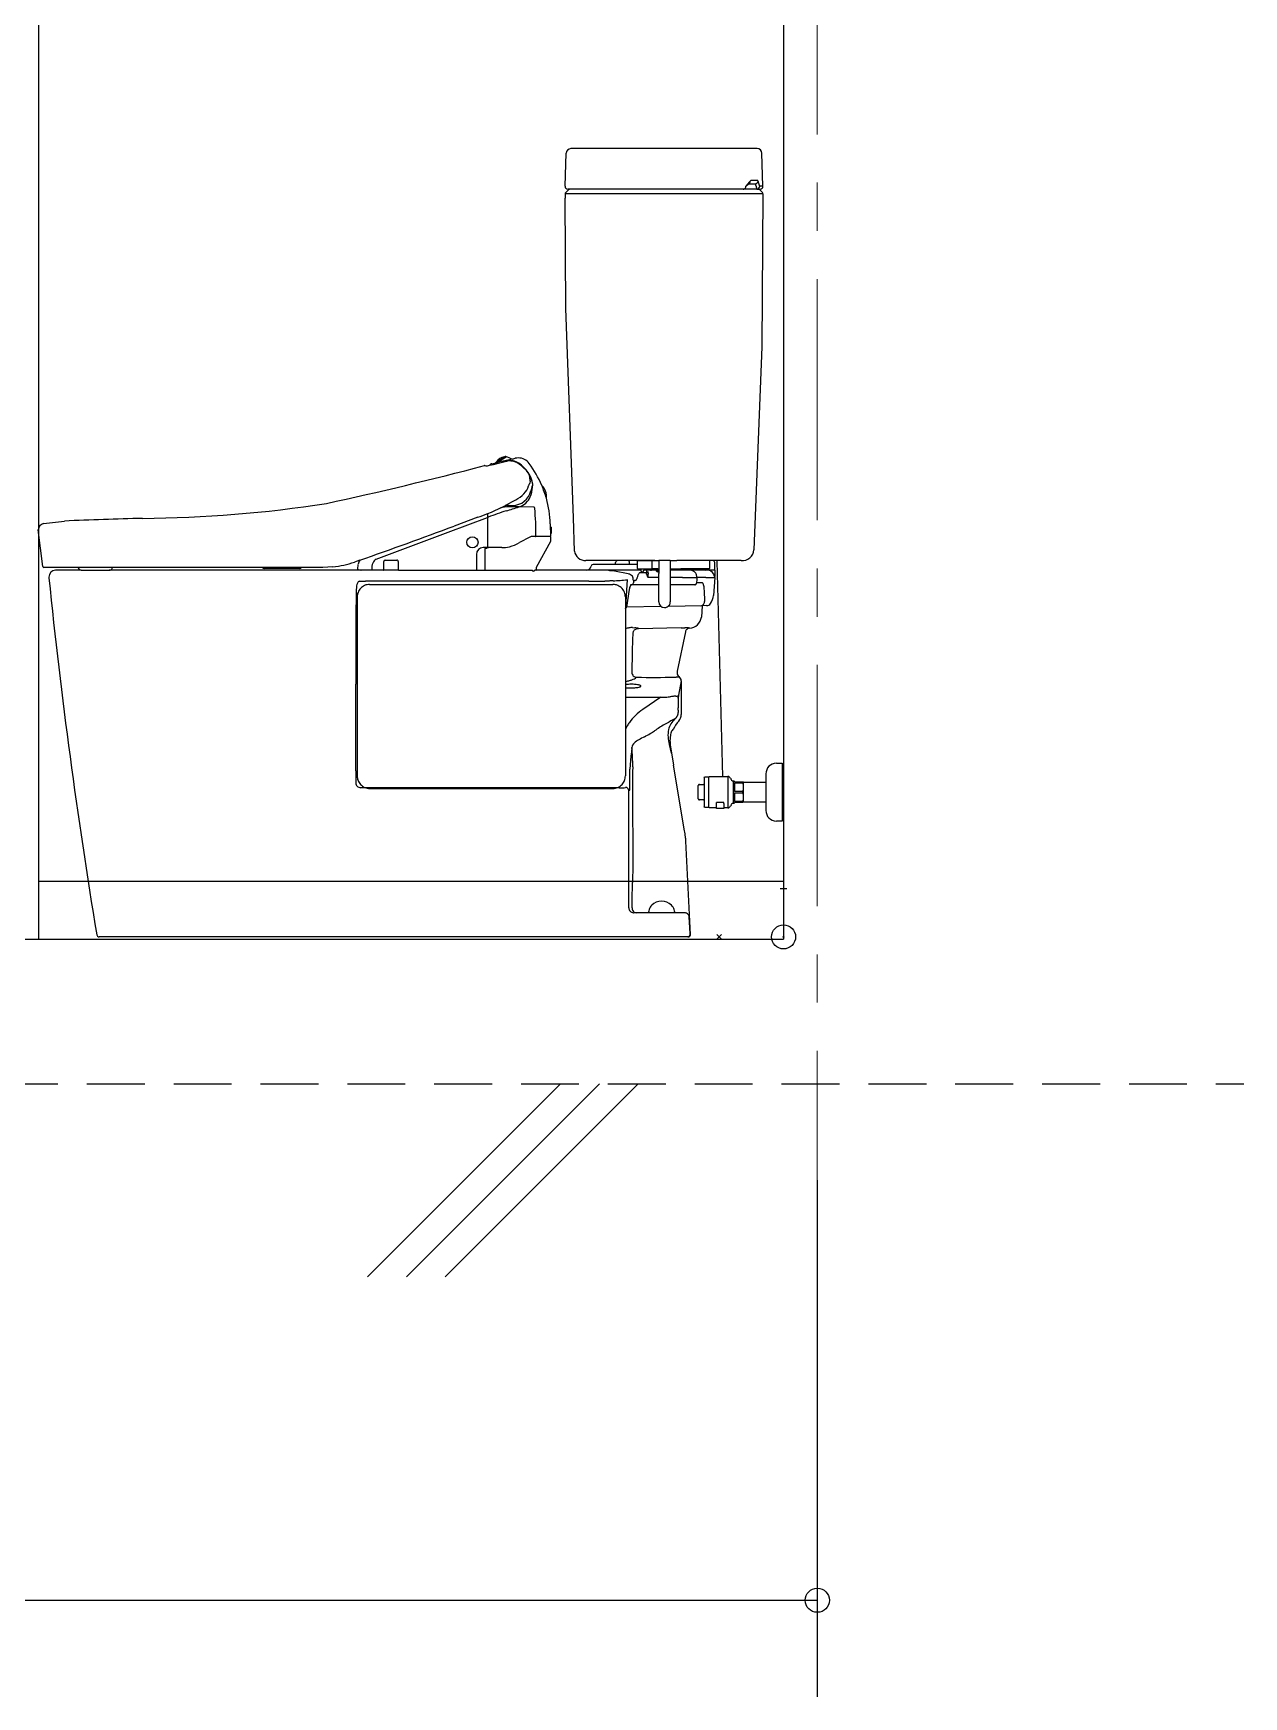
# Model space of a CAD drawing. Units: millimetres at full size, sheet at 1:50. Extents: x -10512 to 18330, y -7438 to 24497.
# Drawn here: x 3370 to 4624, y 3019 to 4743 of the extents above; entities that cross this region are included whole.
import ezdxf

# ---------------------------------------------------------------- set-up
doc = ezdxf.new("R2010")
doc.units = ezdxf.units.MM
doc.header["$LTSCALE"] = 50
doc.header["$PDMODE"] = 32
doc.header["$PDSIZE"] = 25
doc.linetypes.add('CHAIN1', pattern=[8, 5, -1, 1, -1])
doc.linetypes.add('DASHED1', pattern=[1.8, 1.2, -0.6])
for name, color, linetype in [('0-0_0', 7, 'Continuous'), ('0-1_1', 7, 'Continuous'), ('0-2_2', 134, 'Continuous')]:
    doc.layers.add(name, color=color, linetype=linetype)
doc.layers.add('0-8_8', color=6, linetype='CHAIN1', lineweight=9)

msp = doc.modelspace()

# ---------------------------------------------------------------- linework, layer by layer
at = {"layer": '0-0_0'}
for p, q in [((4147.55, 6254), (4147.55, 3804)), ((3375.55, 5829), (3375.55, 3804)), ((3375.55, 3864), (4147.55, 3864)), ((2345.55, 3804), (4147.55, 3804)), ((3916.56, 3654), (3716.56, 3454)), ((3956.79, 3654), (3756.79, 3454)), ((3997.02, 3654), (3797.02, 3454)), ((4182.55, 3554), (4182.55, 3018.72)), ((2310.55, 3118.72), (4182.55, 3118.72))]:
    msp.add_line(p, q, dxfattribs=at)
at = {"layer": '0-0_0', "linetype": 'DASHED1'}
msp.add_line((2345.55, 3654), (4624.42, 3654), dxfattribs=at)
at = {"layer": '0-0_0'}
msp.add_point((4182.55, 3118.72), dxfattribs=at)
at = {"layer": '0-1_1'}
for p, q in [((4120.23, 4623.43), (3927.14, 4623.43)), ((3921.19, 4584.47), (3922.24, 4618.6)), ((4126.17, 4584.46), (4125.12, 4618.74)), ((4111.94, 4588.52), (4108.46, 4584.42)), ((4108.46, 4584.42), (4111.26, 4586.98)), ((4111.26, 4586.98), (4112.49, 4588.11)), ((4111.26, 4586.98), (4118.19, 4587.01)), ((4112.27, 4588.97), (4111.94, 4588.52)), ((4112.58, 4589.41), (4112.27, 4588.97)), ((4112.89, 4589.86), (4112.58, 4589.41)), ((4120.87, 4590.37), (4113.65, 4590.43)), ((4118.19, 4587.01), (4118.34, 4586.57)), ((4121.32, 4589.4), (4121.16, 4589.85)), ((4121.47, 4588.96), (4121.32, 4589.4)), ((4121.61, 4588.52), (4121.47, 4588.96)), ((4121.76, 4588.08), (4121.61, 4588.52)), ((4121.9, 4587.63), (4121.76, 4588.08)), ((4122.04, 4587.19), (4121.9, 4587.63)), ((4122.18, 4586.75), (4122.04, 4587.19)), ((4122.31, 4586.31), (4122.18, 4586.75)), ((4126.12, 4576.55), (3921.22, 4576.55)), ((3921.22, 4576.55), (3921.22, 4572.05)), ((3921.82, 4457.8), (3921.22, 4572.05)), ((3921.81, 4577.96), (3924.63, 4580.78)), ((3925.9, 4581.36), (3924.2, 4581.37)), ((4104.29, 4581.37), (3925.95, 4581.36)), ((4105.68, 4581.36), (3925.95, 4581.36)), ((4119.94, 4581.37), (4105.68, 4581.36)), ((4119.89, 4581.37), (4106.94, 4581.72)), ((4118.34, 4586.57), (4118.49, 4586.13)), ((4118.49, 4586.13), (4118.64, 4585.69)), ((4118.64, 4585.69), (4118.78, 4585.25)), ((4118.78, 4585.25), (4118.92, 4584.81)), ((4118.92, 4584.81), (4119.06, 4584.37)), ((4119.06, 4584.37), (4119.2, 4583.93)), ((4119.2, 4583.93), (4119.33, 4583.49)), ((4119.33, 4583.49), (4119.46, 4583.05)), ((4119.46, 4583.05), (4119.59, 4582.6)), ((4119.59, 4582.6), (4119.72, 4582.16)), ((4119.72, 4582.16), (4119.89, 4581.37)), ((4119.89, 4581.37), (4121.38, 4581.37)), ((4119.94, 4581.37), (4121.43, 4581.37)), ((4121.38, 4581.37), (4123.17, 4581.36)), ((4122.44, 4585.86), (4122.31, 4586.31)), ((4122.57, 4585.42), (4122.44, 4585.86)), ((4122.7, 4584.98), (4122.57, 4585.42)), ((4122.83, 4584.53), (4122.7, 4584.98)), ((4122.82, 4580.78), (4125.64, 4577.96)), ((4126.17, 4584.46), (4122.83, 4584.53)), ((3929.8, 4240.89), (3921.82, 4457.8)), ((3837.93, 4294.83), (3837.61, 4294.85)), ((3840.78, 4294.66), (3842.99, 4295.19)), ((3845.32, 4296.75), (3849.37, 4297.72)), ((3848.35, 4296.55), (3860.96, 4299.6)), ((3859.34, 4304.17), (3848.99, 4297.39)), ((3850.6, 4297.99), (3860, 4304.1)), ((3866.76, 4301.62), (3850.6, 4297.99)), ((3860, 4304.1), (3860.56, 4304.46)), ((3860.56, 4304.46), (3866.76, 4301.62)), ((3866.76, 4301.62), (3869.54, 4302.45)), ((3882.95, 4287.41), (3881.17, 4289.78)), ((3882.95, 4287.41), (3884.18, 4284.37)), ((3884.85, 4278.84), (3884.62, 4276.56)), ((3841.05, 4240.84), (3841.05, 4244.95)), ((3862.24, 4253.6), (3866.69, 4253.6)), ((3873.39, 4251.97), (3862.33, 4252.09)), ((3873.85, 4252.12), (3873.39, 4251.97)), ((3888.95, 4251.9), (3873.39, 4251.97)), ((3380.12, 4190.19), (3375.21, 4228.33)), ((3380.6, 4234.91), (3402.37, 4237.38)), ((3725.53, 4198), (3799.94, 4225.82)), ((3799.94, 4225.82), (3840.65, 4241.03)), ((3830.7, 4241.34), (3806.25, 4232.2)), ((3841.05, 4210.36), (3841.05, 4240.84)), ((3905.73, 4234.45), (3905.85, 4231.03)), ((3905.85, 4231.03), (3906.05, 4224.86)), ((3905.85, 4231.03), (3906.95, 4231.03)), ((3906.05, 4224.86), (3906.13, 4221.87)), ((3906.05, 4224.86), (3906.93, 4224.86)), ((3907.25, 4225.18), (3907.25, 4230.73)), ((3930.76, 4206.19), (3929.8, 4240.89)), ((3840.55, 4209.86), (3836.25, 4209.86)), ((3838.25, 4186.86), (3838.25, 4208.76)), ((3838.75, 4209.26), (3840.25, 4209.26)), ((3855.5, 4209.86), (3841.75, 4209.86)), ((3884.73, 4220.77), (3874.05, 4215.06)), ((3905.62, 4221.36), (3887.08, 4221.36)), ((3906.21, 4216.25), (3891.25, 4189.36)), ((3906.16, 4220.87), (3906.21, 4216.25)), ((3708.38, 4196.81), (3702.94, 4194.9)), ((3706.34, 4187.36), (3706.79, 4192.52)), ((3733.34, 4187.93), (3733.32, 4195.38)), ((3734.77, 4196.86), (3746.87, 4196.86)), ((3748.35, 4195.43), (3748.35, 4186.86)), ((3829.25, 4202.86), (3829.25, 4186.87)), ((4014.21, 4196.36), (3942.56, 4196.36)), ((3973.48, 4192.36), (3950.16, 4192.36)), ((3973.48, 4192.36), (3973.48, 4194.36)), ((3988, 4192.36), (3973.48, 4192.36)), ((3988, 4192.36), (3988, 4194.36)), ((3996.21, 4192.36), (3988, 4192.36)), ((3996.21, 4196.36), (3998.62, 4196.36)), ((3996.21, 4188.36), (3996.21, 4196.36)), ((3998.62, 4196.36), (4011.53, 4196.36)), ((4011.53, 4196.36), (4014.21, 4196.36)), ((4011.53, 4188.36), (4011.53, 4196.36)), ((4014.21, 4196.36), (4018.21, 4196.36)), ((4018.21, 4196.36), (4018.21, 4187.86)), ((4029.9, 4196.66), (4018.58, 4196.66)), ((4030.21, 4196.36), (4036.96, 4196.36)), ((4030.21, 4196.36), (4030.23, 4187.86)), ((4070.71, 4196.36), (4036.96, 4196.36)), ((4103.56, 4196.36), (4070.71, 4196.36)), ((4070.71, 4196.36), (4070.71, 4188.36)), ((4076.25, 4186.36), (4076.25, 4194.36)), ((4078.39, 4195.85), (4084.21, 3972.61)), ((3419.66, 4186.36), (3393.21, 4186.36)), ((3419.66, 4186.36), (3448.87, 4186.36)), ((3709.8, 4186.36), (3448.88, 4186.36)), ((3607.53, 4189.34), (3451.76, 4189.34)), ((3451.76, 4188.89), (3451.76, 4189.34)), ((3648.17, 4189.34), (3607.53, 4189.34)), ((3645.95, 4188.36), (3609.77, 4188.36)), ((3706.83, 4186.86), (3709.3, 4186.86)), ((3708.02, 4175.04), (3708.66, 4175.06)), ((3708.66, 4175.06), (3711.59, 4175.13)), ((3709.3, 4186.86), (3721.06, 4186.86)), ((3732.88, 4186.36), (3709.8, 4186.36)), ((3711.59, 4175.13), (3714.51, 4175.16)), ((3714.66, 4175.16), (3714.51, 4175.16)), ((3945.71, 4175.18), (3714.66, 4175.16)), ((3721.06, 4186.86), (3732.68, 4186.86)), ((3748.85, 4186.36), (3732.88, 4186.36)), ((3733.35, 4186.86), (3733.34, 4187.93)), ((3748.85, 4186.36), (3828.75, 4186.36)), ((3828.75, 4186.36), (3828.75, 4186.36)), ((3828.75, 4186.36), (3837.62, 4186.36)), ((3828.75, 4186.36), (3828.75, 4186.36)), ((3837.62, 4186.36), (3887.25, 4186.36)), ((3887.25, 4185.66), (3887.25, 4186.36)), ((3888.95, 4185.36), (3887.55, 4185.36)), ((3890.75, 4186.36), (3889.75, 4186.36)), ((3943.22, 4186.36), (3890.75, 4186.36)), ((3891.25, 4189.36), (3891.25, 4186.86)), ((3999.71, 4186.36), (3943.22, 4186.36)), ((3945.71, 4175.18), (3962.21, 4175.18)), ((3963.52, 4175.18), (3963.08, 4175.18)), ((3967.26, 4186.25), (3967.41, 4186.24)), ((3967.41, 4186.24), (3967.56, 4186.22)), ((3967.56, 4186.22), (3967.78, 4186.2)), ((3967.78, 4186.2), (3968, 4186.18)), ((3968, 4186.18), (3968.41, 4186.13)), ((3968.41, 4186.13), (3968.82, 4186.08)), ((3988.39, 4182.17), (3970.68, 4185.76)), ((3985.51, 4176.63), (3983.65, 4148.17)), ((3991.85, 4176.13), (3991.71, 4176.14)), ((3992.1, 4176.15), (3991.93, 4173.24)), ((3994.47, 4175.47), (3993.58, 4175.7)), ((3996.71, 4187.86), (3999.05, 4187.86)), ((3999.05, 4187.86), (3999.71, 4187.86)), ((3999.71, 4187.86), (3999.71, 4185.96)), ((3999.71, 4187.86), (4002.71, 4187.86)), ((4002.71, 4187.86), (4011.96, 4187.86)), ((4002.71, 4187.86), (4002.71, 4185.96)), ((4010.71, 4186.36), (4002.71, 4186.36)), ((4005.53, 4186.36), (4005.65, 4184.65)), ((4005.65, 4184.66), (4005.66, 4184.52)), ((4005.66, 4184.52), (4005.67, 4184.38)), ((4005.79, 4181.92), (4005.74, 4183.15)), ((4007.7, 4178.77), (4007.27, 4178.76)), ((4017.46, 4178.83), (4007.7, 4178.77)), ((4008.62, 4187.86), (4009.06, 4187.22)), ((4015.46, 4186.36), (4010.71, 4186.36)), ((4014.21, 4187.86), (4011.96, 4187.86)), ((4014.59, 4187.86), (4014.21, 4187.86)), ((4015.4, 4187.86), (4014.59, 4187.86)), ((4015.4, 4186.96), (4015.4, 4187.86)), ((4016.75, 4187.86), (4015.4, 4187.86)), ((4017.18, 4187.86), (4016.75, 4187.86)), ((4016.75, 4186.91), (4016.75, 4187.86)), ((4018.21, 4186.36), (4016.92, 4186.36)), ((4017.18, 4187.86), (4018.21, 4187.86)), ((4018.21, 4178.84), (4017.46, 4178.83)), ((4018.21, 4187.86), (4018.21, 4185.51)), ((4018.21, 4185.51), (4018.21, 4184.58)), ((4018.21, 4184.58), (4018.21, 4183.16)), ((4018.21, 4183.16), (4018.21, 4182.86)), ((4018.21, 4153.66), (4018.21, 4182.86)), ((4030.23, 4187.86), (4030.21, 4182.86)), ((4030.21, 4182.86), (4030.21, 4153.66)), ((4042.84, 4178.82), (4030.21, 4178.91)), ((4066.25, 4186.36), (4030.22, 4186.36)), ((4030.23, 4187.86), (4037.14, 4187.86)), ((4037.14, 4187.86), (4040.99, 4187.86)), ((4070.21, 4187.86), (4040.99, 4187.86)), ((4057.43, 4173.24), (4057.41, 4173.09)), ((4057.56, 4176.65), (4057.43, 4173.24)), ((4063.4, 4173.24), (4057.43, 4173.24)), ((4057.65, 4178.93), (4057.56, 4176.65)), ((4066.95, 4178.93), (4057.65, 4178.93)), ((4076.25, 4186.36), (4066.25, 4186.36)), ((4066.95, 4178.93), (4076.25, 4178.93)), ((4076.25, 4178.93), (4075.11, 4160.34)), ((4076.25, 4186.36), (4076.25, 4179.78)), ((3704.76, 4165.08), (3704.26, 4136.58)), ((3705.65, 4158.72), (3705.65, 3973.22)), ((3718.65, 4171.72), (3850.2, 4171.72)), ((3850.19, 4171.72), (3970.66, 4171.71)), ((3983.65, 4158.72), (3983.65, 3973.22)), ((3987.57, 4166.45), (3984.87, 4148.05)), ((4018.21, 4171.36), (3989.08, 4171.36)), ((4055.58, 4171.36), (4030.21, 4171.36)), ((4055.72, 4171.37), (4055.58, 4171.36)), ((4064.85, 4169.99), (4064.94, 4168.42)), ((4064.94, 4168.42), (4065.04, 4166.84)), ((4065.04, 4166.84), (4065.14, 4165.27)), ((4065.14, 4165.27), (4065.24, 4163.69)), ((4065.24, 4163.69), (4065.33, 4162.12)), ((4065.33, 4162.12), (4065.43, 4160.54)), ((4065.43, 4160.54), (4065.53, 4158.97)), ((4065.53, 4158.97), (4065.62, 4157.39)), ((4065.62, 4157.39), (4065.72, 4155.82)), ((4065.72, 4155.82), (4065.81, 4154.24)), ((4020.79, 4148.73), (3984.42, 4147.99)), ((4063.35, 4149.59), (4027.83, 4148.87)), ((4029.2, 4150.16), (4029.09, 4150.16)), ((4029.2, 4150.16), (4029.2, 4150.33)), ((4063.35, 4149.59), (4062.51, 4137.76)), ((4067.82, 4149.68), (4063.35, 4149.59)), ((4065.66, 4153.02), (4065.62, 4152.89)), ((4065.81, 4154.24), (4065.81, 4154.11)), ((3704.32, 4136.36), (3704.31, 4119.32)), ((3991.12, 4126.99), (3993.41, 4126.78)), ((4041.43, 4126.62), (3997.36, 4125.73)), ((4045.78, 4122.4), (4037.35, 4081.9)), ((4041.43, 4126.62), (4045.31, 4126.65)), ((4049.19, 4126.56), (4049.29, 4126.55)), ((3704.31, 4119.32), (3704.31, 4102.28)), ((3991.14, 4115.36), (3990.83, 4101.42)), ((3991.24, 4119.99), (3991.14, 4115.41)), ((3991.26, 4120.66), (3991.24, 4119.99)), ((3704.31, 4102.28), (3704.31, 4085.24)), ((3990.83, 4101.42), (3990.36, 4080.5)), ((3704.31, 4085.24), (3704.31, 4068.2)), ((4036.32, 4075.59), (4036.3, 4075.48)), ((4041.56, 4071.87), (4038.57, 4056.79)), ((4041.56, 4071.87), (4041.56, 4036.84)), ((3704.31, 3978.48), (3704.31, 4068.2)), ((3983.65, 4054.72), (4020.3, 4054.72)), ((4020.3, 4054.72), (4001.7, 4042.08)), ((4038.57, 4056.79), (4038.48, 4053.7)), ((4038.39, 4041.44), (4038.37, 4043.61)), ((4038.5, 4039.28), (4038.48, 4038.88)), ((3990.34, 4002.62), (3989.91, 3998.17)), ((4028.97, 4005.76), (4030.93, 3996.88)), ((4030.21, 4005.56), (4033.64, 3984.32)), ((3988.61, 3984.82), (3988.17, 3980.37)), ((3989.04, 3989.27), (3988.61, 3984.82)), ((3989.47, 3993.72), (3989.04, 3989.27)), ((3989.91, 3998.17), (3989.47, 3993.72)), ((4044.97, 3916.35), (4033.64, 3984.32)), ((4140.21, 3986.36), (4146.21, 3986.36)), ((4146.21, 3986.36), (4146.21, 3966.68)), ((3704.31, 3978.48), (3704.31, 3965.96)), ((3988.17, 3958.51), (3988.17, 3980.37)), ((4065.21, 3971.61), (4065.71, 3972.11)), ((4065.21, 3971.61), (4065.21, 3965.06)), ((4065.71, 3972.11), (4070.21, 3972.11)), ((4070.21, 3972.11), (4070.71, 3972.61)), ((4070.21, 3956.36), (4070.21, 3972.11)), ((4070.71, 3972.61), (4084.21, 3972.61)), ((4084.21, 3972.61), (4089.81, 3972.61)), ((4089.81, 3972.61), (4089.81, 3956.36)), ((4095.62, 3968.11), (4095.96, 3968.11)), ((4095.62, 3956.36), (4095.62, 3968.11)), ((4096.77, 3967.3), (4095.96, 3968.11)), ((4097.21, 3966.86), (4096.77, 3967.3)), ((4105.49, 3966.86), (4097.21, 3966.86)), ((4097.21, 3957.04), (4097.21, 3966.17)), ((4097.21, 3966.17), (4105.49, 3966.17)), ((4106.21, 3966.86), (4105.49, 3966.86)), ((4105.49, 3966.17), (4105.49, 3966.86)), ((4106.21, 3966.86), (4129.21, 3966.86)), ((4106.21, 3961.61), (4106.21, 3966.86)), ((4129.21, 3975.36), (4129.21, 3966.86)), ((4129.21, 3966.86), (4129.21, 3956.36)), ((4146.21, 3970.86), (4146.21, 3970.86)), ((4146.21, 3966.68), (4146.21, 3956.36)), ((3977.2, 3960.97), (3709.33, 3960.97)), ((3718.65, 3960.22), (3970.65, 3960.22)), ((3977.2, 3960.97), (3980.55, 3960.97)), ((3987.17, 3958.16), (3988.17, 3958.51)), ((3987.17, 3836.42), (3987.17, 3958.16)), ((4059.21, 3956.36), (4059.21, 3963.29)), ((4059.21, 3949.43), (4059.21, 3956.36)), ((4060.51, 3964.29), (4060.21, 3964.29)), ((4060.51, 3964.29), (4060.95, 3963.8)), ((4060.95, 3948.92), (4060.51, 3948.42)), ((4060.95, 3963.8), (4061.51, 3964.36)), ((4061.51, 3948.36), (4060.95, 3948.92)), ((4061.51, 3964.36), (4064.71, 3964.36)), ((4065.21, 3965.06), (4065.21, 3956.36)), ((4065.21, 3956.36), (4065.21, 3947.63)), ((4070.21, 3940.61), (4070.21, 3956.36)), ((4089.81, 3956.36), (4089.81, 3940.11)), ((4095.62, 3944.61), (4095.62, 3956.36)), ((4105.49, 3957.04), (4097.21, 3957.04)), ((4097.21, 3946.54), (4097.21, 3955.67)), ((4097.21, 3955.67), (4105.49, 3955.67)), ((4105.49, 3956.36), (4105.49, 3957.04)), ((4105.49, 3955.67), (4105.49, 3956.36)), ((4106.21, 3956.36), (4106.21, 3961.61)), ((4106.21, 3951.11), (4106.21, 3956.36)), ((4106.21, 3945.86), (4106.21, 3951.11)), ((4146.21, 3956.36), (4146.21, 3946.08)), ((3991.09, 3940.65), (3991.27, 3898.6)), ((4060.21, 3948.42), (4060.51, 3948.42)), ((4064.71, 3948.36), (4061.51, 3948.36)), ((4065.21, 3947.63), (4065.21, 3941.11)), ((4065.71, 3940.61), (4065.21, 3941.11)), ((4070.21, 3940.61), (4065.71, 3940.61)), ((4070.71, 3940.11), (4070.21, 3940.61)), ((4078.21, 3940.11), (4070.71, 3940.11)), ((4078.21, 3944.68), (4078.21, 3945.57)), ((4084.21, 3945.57), (4078.21, 3945.57)), ((4078.21, 3940.11), (4078.21, 3944.68)), ((4078.21, 3939.51), (4078.21, 3940.11)), ((4084.21, 3939.51), (4078.21, 3939.51)), ((4085.71, 3945.57), (4084.21, 3945.57)), ((4085.71, 3939.51), (4084.21, 3939.51)), ((4085.71, 3944.68), (4085.71, 3945.57)), ((4085.71, 3944.68), (4085.71, 3940.11)), ((4089.81, 3940.11), (4085.71, 3940.11)), ((4085.71, 3940.11), (4085.71, 3939.51)), ((4095.96, 3944.61), (4095.62, 3944.61)), ((4095.96, 3944.61), (4096.77, 3945.41)), ((4096.77, 3945.41), (4097.21, 3945.86)), ((4105.49, 3946.54), (4097.21, 3946.54)), ((4097.21, 3945.86), (4105.49, 3945.86)), ((4105.49, 3945.86), (4105.49, 3946.54)), ((4106.21, 3945.86), (4105.49, 3945.86)), ((4129.21, 3945.86), (4129.21, 3937.36)), ((4146.21, 3946.08), (4146.21, 3926.36)), ((4146.21, 3926.36), (4140.21, 3926.36)), ((3991.27, 3898.6), (3991.23, 3880.59)), ((4051.25, 3808.99), (4046.28, 3905.45)), ((3991.23, 3880.59), (3991.02, 3862.57)), ((3990.98, 3859.95), (3991.02, 3862.57)), ((3990.7, 3844.26), (3990.74, 3846.88)), ((3990.74, 3846.88), (3990.79, 3849.49)), ((3990.79, 3849.49), (3990.84, 3852.11)), ((3990.84, 3852.11), (3990.88, 3854.72)), ((3990.88, 3854.72), (3990.93, 3857.34)), ((3990.93, 3857.34), (3990.98, 3859.95)), ((3990.56, 3836.42), (3990.6, 3839.04)), ((3990.6, 3839.04), (3990.65, 3841.65)), ((3990.65, 3841.65), (3990.7, 3844.26)), ((4044.52, 3831.36), (3992.31, 3831.36)), ((4007.66, 3832.16), (4007.91, 3832.16)), ((4034.52, 3832.16), (4034.76, 3832.16)), ((4050.42, 3816.04), (4049.84, 3826.62)), ((4050.8, 3809.15), (4050.42, 3816.04)), ((4048.76, 3806.36), (3438.4, 3806.36))]:
    msp.add_line(p, q, dxfattribs=at)
for points in [[(4119.89, 4581.37), (4105.64, 4581.36), (3925.9, 4581.36)], [(4126.12, 4576.55), (4124.93, 4418.06), (4116.87, 4207.69)], [(3842.99, 4295.19), (3846.97, 4296.15), (3860.17, 4299.33)], [(3451.76, 4189.34), (3416.72, 4189.34), (3381.11, 4189.34)], [(3680.54, 4189.89), (3675.31, 4189.48), (3670.05, 4189.34), (3667.17, 4189.34), (3648.17, 4189.34)], [(3963.08, 4175.18), (3962.65, 4175.18), (3962.21, 4175.18)], [(3970.92, 4175.39), (3970.48, 4175.37), (3970.05, 4175.34), (3969.61, 4175.32), (3969.18, 4175.31), (3968.74, 4175.29), (3968.31, 4175.27), (3967.87, 4175.26), (3967.44, 4175.25), (3967, 4175.24), (3966.57, 4175.23), (3966.13, 4175.22), (3965.69, 4175.21), (3965.26, 4175.2), (3964.82, 4175.2), (3964.39, 4175.19), (3963.95, 4175.19), (3963.52, 4175.18)], [(4005.01, 4183.74), (4001.89, 4183.74), (3998.76, 4183.74)], [(4129.21, 3956.36), (4129.21, 3945.86), (4106.21, 3945.86)]]:
    msp.add_lwpolyline(points, dxfattribs=at)
msp.add_circle((3825.15, 4215.36), 5.8, dxfattribs=at)
for centre, radius, start, end in [((3927.24, 4618.43), 5, 91.10116, 178.07996), ((4120.13, 4618.43), 5, 3.52054, 88.89884), ((4110.39, 4589.52), 2.53, 326.22164, 7.75311), ((4114.01, 4589.16), 1.31, 105.78174, 148.16578), ((4118.11, 4590.07), 3.06, 271.51141, 355.8172), ((4120.31, 4589.72), 0.867, 8.59282, 49.09294), ((3924.2, 4584.37), 3, 178.17026, 270.09031), ((3922.99, 4576.64), 1.77, 131.88211, 183.11776), ((3926.04, 4579.36), 2, 92.62332, 135.0488), ((4105.54, 4584.28), 2.92, 271.85262, 298.63863), ((4105.54, 4584.28), 2.92, 298.63863, 2.62387), ((4119.63, 4584.55), 3.19, 274.68599, 359.67101), ((4121.39, 4579.33), 2.04, 45.39981, 88.88883), ((4123.17, 4584.36), 3, 270, 1.86699), ((4124.24, 4576.7), 1.88, 355.24314, 41.98682), ((2814.91, 8202.76), 4039.51, 282.2759, 284.66547), ((3841.69, 4323.1), 28.52, 262.42654, 267.36978), ((3840.38, 4296.4), 1.78, 269.97774, 282.98072), ((3846.25, 4292.84), 4.02, 103.37347, 144.23174), ((3850.13, 4287.79), 8.94, 101.49904, 110.65815), ((3845.87, 4308.15), 11.2, 286.1562, 294.96806), ((3848.67, 4298.8), 1.29, 302.96056, 335.18675), ((3859.08, 4293.48), 10.4, 93.7713, 152.6287), ((3858.26, 4305.85), 2, 273.77841, 302.68495), ((3859.65, 4303.89), 0.412, 30.84702, 137.6664), ((3863.58, 4281.58), 18.07, 59.86827, 100.85807), ((3864.42, 4284.15), 15.83, 56.3551, 102.62407), ((3872.74, 4288.84), 13.99, 90, 103.22482), ((3653.81, 4037.73), 339.44, 47.94767, 49.85698), ((3872.74, 4288.84), 13.99, 35.74067, 89.99959), ((3855.58, 4269.94), 32.56, 9.37105, 57.26954), ((3786.72, 4226.87), 120, 23.32734, 35.76769), ((3866.63, 4279.43), 18.23, 358.14297, 15.72882), ((3884.09, 4276.67), 0.546, 277.96037, 348.22352), ((3859.14, 4269.36), 29.2, 13.87044, 30.94173), ((3882.78, 4274.8), 4.95, 5.09291, 18.33121), ((3758.86, 4448.66), 219.42, 291.99884, 300.44937), ((3866.65, 4273.22), 19.62, 270.11613, 346.95487), ((3853.13, 4291.56), 36.24, 297.84618, 314.4652), ((3868.18, 4269.57), 18.35, 288.02631, 337.44544), ((3861.45, 4281.42), 23.21, 317.32882, 340.85038), ((3873.39, 4277.43), 10.63, 340.09073, 346.50002), ((3886.52, 4274.57), 2.82, 146.53263, 172.38795), ((3859.23, 4273.82), 28.25, 336.44306, 357.60404), ((4163.58, 4208.35), 284.3, 166.65289, 167.72702), ((3887.39, 4273.87), 0.451, 77.54442, 164.649), ((3888.8, 4274.06), 1.34, 169.30379, 183.46031), ((3862.83, 4273.52), 24.64, 357.94432, 1.0587), ((3885.55, 4275.27), 2.16, 333.35305, 359.1312), ((3886.49, 4262.99), 15.45, 352.44228, 47.55815), ((3803.83, 4232.9), 101.91, 15.9796, 24.02083), ((3803.83, 4232.9), 101.91, 0.87297, 15.9796), ((3473.55, 5544.63), 1304.48, 270.43163, 278.82977), ((3758.86, 4448.66), 219.42, 289.11181, 291.99884), ((3842.2, 4245.06), 1.16, 171.83241, 185.52136), ((3841.94, 4245.06), 0.897, 169.83637, 187.51741), ((3960.81, 3936.57), 327.3, 107.91563, 111.35591), ((3862.15, 4221.02), 31.07, 89.68188, 104.66384), ((3862.36, 4219.79), 33.81, 90.20405, 95.68845), ((3761.68, 4600.98), 366.46, 285.58423, 287.74883), ((3888.89, 4251.35), 0.556, 19.39923, 84.10822), ((3887.41, 4250.43), 2.29, 4.70697, 28.68765), ((3640.7, 4225.06), 250.3, 359.26746, 5.86192), ((3383.1, 4227.36), 7.95, 108.31929, 173.04584), ((3576.74, 372.9), 3868.41, 91.38297, 92.58353), ((1957.94, 9190.51), 5291.61, 289.31713, 290.44396), ((3840.76, 4240.76), 0.292, 14.27596, 112.63825), ((3841.72, 4240.72), 0.682, 98.16993, 170.27348), ((3906.91, 4225.19), 0.336, 273.61952, 357.15779), ((3906.93, 4230.71), 0.314, 2.458, 87.54211), ((3836.25, 4202.86), 7, 90, 180), ((3838.75, 4208.76), 0.5, 90, 180), ((3840.1, 4209.71), 0.474, 288.43501, 18.43501), ((3840.55, 4210.35), 0.498, 269.72398, 0.27602), ((3841.65, 4210.46), 0.608, 189.46311, 279.46154), ((3855.5, 4244.86), 35, 269.99997, 283.12765), ((3854.15, 4249.01), 39.35, 283.67128, 300.37144), ((3887.08, 4216.36), 5, 89.99829, 118.05431), ((3890.5, 4221.83), 0.476, 276.93274, 3.25151), ((3905.63, 4221.86), 0.502, 269.14992, 1.25896), ((3905.65, 4220.85), 0.505, 1.9604, 93.21342), ((4104.81, 4208.38), 12.08, 264.06628, 356.73846), ((3381.12, 4190.36), 1.02, 189.57208, 269.13229), ((3668.92, 4294.39), 105.14, 276.34403, 288.87525), ((3715.2, 4191.83), 8.44, 143.86665, 175.28525), ((3738.46, 4187.76), 17.63, 160.03815, 181.21153), ((3731.02, 4189.6), 10.04, 123.19446, 155.4094), ((3734.82, 4195.36), 1.5, 91.84798, 178.99207), ((3746.9, 4195.41), 1.45, 0.95022, 90.99102), ((3942.6, 4208.4), 12.05, 190.60446, 269.80985), ((3943.23, 4191.36), 5, 269.88541, 351.78679), ((3950.16, 4190.36), 2, 90, 171.78679), ((3975.48, 4194.36), 2, 90.58405, 180), ((3986, 4194.36), 2, 0, 89.34665), ((4018.52, 4196.35), 0.313, 78.92344, 178.70488), ((4029.91, 4196.36), 0.3, 0.02947, 91.49384), ((4074.25, 4194.36), 2, 0, 89.30201), ((3393.21, 4179.36), 7, 90, 180), ((3393.21, 4179.36), 7, 180, 185.85007), ((9355, 4790.2), 6000, 185.85007, 189.41668), ((3419.89, 4189.52), 3.17, 183.25942, 265.85473), ((3448.87, 4189.36), 3, 269.99999, 330.00003), ((3449.75, 4188.89), 2.01, 328.90811, 359.9487), ((3609.76, 4191.38), 3.02, 222.44785, 270.18481), ((3645.95, 4191.36), 3, 269.99833, 317.73846), ((3716.54, 4168.47), 11.51, 157.25066, 171.03819), ((3712.61, 4170.12), 7.24, 144.39162, 157.25066), ((3706.84, 4187.36), 0.498, 180, 269.07028), ((3708.09, 4173.36), 1.67, 92.41859, 144.39162), ((3709.8, 4186.86), 0.5, 179.99511, 269.72368), ((3721.38, 4187.3), 0.548, 170.87487, 234.05346), ((3732.47, 4187.73), 0.9, 283.80521, 12.8053), ((3732.84, 4186.86), 0.503, 274.53164, 359.83924), ((3748.85, 4186.86), 0.5, 179.99966, 270.00034), ((3828.75, 4186.86), 0.5, 270.00779, 1.22934), ((3837.69, 4186.92), 0.565, 263.80905, 353.72536), ((3887.55, 4185.66), 0.3, 180, 270), ((3888.95, 4185.66), 0.3, 270, 0), ((3889.99, 4185.66), 0.741, 109.07145, 180), ((3890.75, 4186.86), 0.5, 270, 0), ((3964.68, 4154.32), 32.04, 88.79404, 89.93056), ((3964.7, 4155.44), 30.92, 87.61649, 88.79404), ((3964.6, 4154.33), 32.03, 86.36266, 87.50536), ((3964.68, 4155.72), 30.64, 85.16809, 86.36266), ((3964.62, 4155.74), 30.62, 80.34973, 82.10703), ((3964.6, 4155.68), 30.69, 78.59614, 80.34973), ((3946.69, 4588.87), 414.19, 273.35386, 274.36694), ((3967.17, 4320.61), 145.15, 274.36694, 277.2573), ((3986.11, 4176.51), 6, 74.5493, 78.51392), ((3986.1, 4176.48), 6.03, 70.60293, 74.5493), ((3986.09, 4176.44), 6.07, 64.72397, 70.60293), ((3986.14, 4176.56), 5.95, 58.72154, 64.72397), ((3985.66, 4176.25), 6.47, 36.53189, 56.48435), ((3989.81, 4173.48), 2.13, 273.15497, 353.35429), ((3986.95, 4177.21), 4.86, 10.14796, 36.53189), ((3984.16, 4177.37), 7.65, 350.75957, 357.9881), ((3987.27, 4177.26), 4.53, 357.9881, 10.14796), ((3992, 4178.4), 2.27, 266.04505, 269.58256), ((4003.5, 4214.01), 39.57, 254.15538, 255.48504), ((3994.53, 4175.61), 0.102, 261.14987, 350.78291), ((3995.15, 4175.51), 0.529, 149.17647, 170.78291), ((3989.79, 4178.71), 5.71, 329.17647, 330.82461), ((3989.59, 4178.82), 5.94, 330.82461, 332.40904), ((3989.42, 4178.91), 6.13, 332.40904, 335.48198), ((3988.75, 4179.21), 6.87, 335.48198, 338.22251), ((3988.29, 4179.4), 7.36, 338.22251, 341.63267), ((3986.69, 4179.93), 9.05, 341.63267, 344.40651), ((4041.32, 4164.7), 47.66, 162.59947, 164.43129), ((4022.22, 4170.69), 27.65, 159.44235, 162.59947), ((3996.71, 4188.36), 0.5, 180, 270), ((4016.2, 4172.92), 21.23, 156.53598, 159.37163), ((4006.09, 4177.31), 10.21, 150.64164, 156.53598), ((4004.65, 4178.12), 8.55, 142.88755, 150.64164), ((3998.76, 4182.57), 1.17, 90.15301, 142.88755), ((4001.21, 4186.02), 1.5, 182.41465, 357.58535), ((4005, 4183.32), 0.415, 18.91025, 88.9854), ((3992.39, 4179), 13.75, 16.48292, 18.91025), ((3999.73, 4181.17), 6.09, 11.7364, 16.48292), ((3951.47, 4180.92), 54.32, 2.35511, 3.65683), ((3993.42, 4179.86), 12.54, 9.43026, 11.7364), ((4012.63, 4183.06), 6.93, 189.46098, 199.67521), ((4011.37, 4182.61), 5.6, 199.67521, 212.3086), ((4011.95, 4182.97), 6.28, 212.3086, 214.72409), ((4012.53, 4183.37), 6.99, 214.72409, 216.89563), ((4005.08, 4183.88), 2.25, 351.79956, 36.96522), ((4008.05, 4180.01), 1.39, 216.89563, 228.02027), ((4014.57, 4180.8), 7.56, 173.11027, 184.33719), ((4015.29, 4180.85), 8.28, 184.33719, 194.59287), ((4088.22, 4171.9), 81.74, 171.79956, 173.11027), ((4006.75, 4178.56), 0.564, 21.10811, 48.02027), ((4010.71, 4188.36), 2, 214.67442, 270.18118), ((4011.99, 4188.32), 0.461, 175.0964, 266.71465), ((4017.76, 4186.89), 2.36, 178.36738, 281.17413), ((4018.33, 4187.1), 1.59, 186.6644, 265.81032), ((4046.26, 4700.54), 521.73, 269.62412, 271.25107), ((4050.95, 4178.3), 8.06, 79.22268, 88.42644), ((4050.8, 4179.63), 6.79, 47.22794, 75.86244), ((4050.68, 4179.51), 6.96, 19.2776, 47.22794), ((4051.24, 4179.7), 6.38, 6.199, 19.2776), ((4055.59, 4173.26), 1.83, 341.01, 350.06704), ((4054.8, 4173.4), 2.63, 350.0468, 353.21628), ((4044.31, 4178.95), 13.34, 359.92658, 6.199), ((4063.35, 4172.28), 0.952, 26.34787, 86.65754), ((4066.25, 4188.36), 2, 270, 345.52219), ((4068.74, 4179.19), 7.22, 4.71487, 83.35773), ((4070.21, 4188.36), 0.5, 270, 0), ((4075.94, 4180.5), 0.717, 269.6196, 283.07151), ((4076.15, 4179.59), 0.216, 62.23963, 103.07151), ((4066.92, 4179.39), 9.33, 357.17053, 2.39982), ((3773.82, 4163.63), 69.08, 177.79353, 178.79982), ((3741.37, 4164.88), 36.6, 175.89436, 177.79353), ((3737.59, 4165.16), 32.81, 171.03819, 175.89436), ((3720.26, 4158.31), 14.62, 159.37927, 178.39038), ((3718.29, 4159.05), 12.51, 137.24797, 159.37927), ((3718.65, 4158.72), 13, 113.629, 137.25285), ((3718.31, 4159.49), 12.16, 101.01789, 113.62412), ((3719.11, 4155.39), 16.34, 91.61968, 101.01789), ((3970.92, 4160.44), 11.28, 72.5464, 91.38038), ((3970.35, 4158.28), 13.51, 48.19091, 72.99488), ((3970.81, 4158.79), 12.82, 22.09549, 48.19091), ((3971.33, 4159), 12.27, 10.40019, 22.09549), ((3967.83, 4158.36), 15.83, 1.32395, 10.40019), ((4001.35, 4164.25), 13.96, 161.98784, 170.91669), ((3998.32, 4165.24), 10.77, 150.43229, 161.98784), ((3991.21, 4169.27), 2.6, 139.22501, 150.43229), ((3988.46, 4171.64), 1.04, 319.22501, 346.88125), ((4055.58, 4173.34), 1.98, 274.23722, 278.43996), ((4055.65, 4172.81), 1.44, 278.43996, 284.21115), ((4055.62, 4172.95), 1.59, 284.21115, 289.45772), ((4055.55, 4173.14), 1.79, 289.45772, 294.12312), ((4055.51, 4173.23), 1.89, 294.12312, 298.53642), ((4055.53, 4173.19), 1.84, 298.51273, 307.57511), ((4055.52, 4173.21), 1.87, 307.59879, 312.05658), ((4055.49, 4173.24), 1.92, 312.05658, 316.40841), ((4055.47, 4173.26), 1.94, 316.40841, 320.7093), ((4055.44, 4173.28), 1.97, 320.70929, 324.93301), ((4055.43, 4173.29), 1.99, 324.93301, 329.11971), ((4055.34, 4173.35), 2.1, 329.11971, 333.08988), ((4055.26, 4173.39), 2.18, 333.08988, 336.91001), ((4055.39, 4173.33), 2.04, 336.91001, 340.98976), ((4059.24, 4170.25), 5.54, 14.94646, 26.34787), ((4057.93, 4169.9), 6.89, 7.85545, 14.94646), ((4052.67, 4169.17), 12.2, 3.84791, 7.85545), ((4055.65, 4162.97), 19.63, 325.50549, 352.31046), ((3982.45, 4148.91), 2.64, 296.89964, 311.31715), ((3982.74, 4148.59), 2.21, 311.31715, 328.48153), ((3983.18, 4148.32), 1.69, 328.48153, 343.42684), ((3982.33, 4148.58), 2.59, 343.42683, 353.23939), ((4024.21, 4153.66), 6, 180, 270), ((4024.21, 4153.66), 6, 270, 324.31466), ((4024.21, 4153.66), 6, 324.31466, 326.2889), ((4024.21, 4153.66), 6, 326.2889, 0), ((4061.38, 4153.66), 4.11, 271.5106, 310.68886), ((4060.66, 4154.5), 5.21, 310.68886, 342.01892), ((4065.25, 4153.81), 0.988, 265.4144, 291.89219), ((4060.78, 4154.4), 5.07, 344.22948, 345.78135), ((4062.2, 4154.04), 3.6, 345.78135, 347.96823), ((4061.96, 4154.09), 3.84, 347.96823, 350.01449), ((4061.26, 4154.21), 4.56, 350.0145, 351.74129), ((4061.19, 4154.22), 4.63, 351.74129, 353.44191), ((4061.89, 4154.14), 3.93, 353.44191, 355.44562), ((4062.18, 4154.12), 3.63, 355.44562, 357.61349), ((4060.74, 4154.18), 5.07, 357.61349, 359.1655), ((4067.72, 4154.68), 5, 271.16202, 325.50549), ((3991.86, 4099.08), 27.96, 99.29964, 107.08267), ((3991.31, 4102.46), 24.53, 90.43216, 99.29964), ((3996.47, 4120.42), 5.22, 142.62366, 177.39921), ((3996.35, 4120.52), 5.06, 106.81274, 142.62366), ((3990.55, 4098.29), 28.64, 79.66782, 84.26436), ((3997.79, 4114.08), 11.66, 92.11648, 104.1929), ((3992.81, 4110.69), 16.02, 77.90684, 79.66782), ((3994.65, 4119.28), 7.24, 74.01104, 77.90684), ((3995.25, 4121.37), 5.07, 71.22448, 74.01104), ((3996.21, 4124.18), 2.1, 64.50307, 71.22449), ((3996.71, 4125.25), 0.918, 48.07057, 64.50307), ((3997.22, 4125.81), 0.169, 331.72144, 48.07057), ((4045.32, 4049.5), 77.15, 87.13047, 90.00994), ((4050.67, 4121.37), 5, 131.67584, 168.10981), ((4050.7, 4121.34), 5.04, 94.57791, 131.67361), ((4049.66, 4130.68), 4.15, 264.89155, 271.8405), ((4049.82, 4125.87), 0.668, 50.47955, 91.8405), ((4049.17, 4139.82), 13.5, 274.80524, 351.23564), ((3966.64, 4150.69), 81.47, 282.05229, 284.54222), ((3977, 4110.76), 40.22, 284.54222, 289.58315), ((3995.58, 4080.68), 5.23, 181.95276, 224.37271), ((3979.33, 4104.22), 33.27, 289.58315, 294.35691), ((3995.59, 4080.69), 5.24, 224.37271, 266.69764), ((3989.93, 4080.8), 7.57, 294.35691, 315.12679), ((4014.05, 5381.85), 1306.5, 269.17737, 270.90354), ((4033.07, 4125.37), 49.88, 271.8153, 273.73607), ((4037.71, 4065.32), 10.37, 93.35222, 97.72273), ((4039.04, 4042.67), 33.05, 91.98114, 93.35222), ((4042.37, 4080.35), 5.25, 162.79247, 208.27908), ((4042.23, 4080.27), 5.09, 208.28049, 235.21698), ((4038.87, 4047.59), 28.13, 90.29848, 91.98114), ((4038.72, 4076.4), 0.683, 270.29848, 332.6553), ((4036.49, 4071.93), 5.03, 27.90219, 55.73201), ((4036.2, 4071.78), 5.36, 0.99476, 27.87953), ((3989.72, 4011.5), 56.68, 89.71213, 96.14349), ((3988.6, 4111.17), 46.66, 263.91386, 267.02007), ((3989.21, 4122.96), 58.47, 267.02007, 269.49942), ((3989.35, 4138.6), 74.11, 269.49942, 273.03807), ((3989.79, 4026.2), 41.98, 81.03473, 89.71214), ((3991.97, 4089.29), 24.73, 273.03807, 283.61657), ((3988.77, 4019.75), 48.51, 79.11369, 81.03473), ((3989.75, 4098.44), 34.15, 283.61657, 285.36513), ((3997.16, 4063.37), 4.09, 56.63824, 79.11369), ((3998.34, 4067.18), 1.73, 285.36513, 318.92102), ((3998.98, 4066.13), 0.787, 23.38793, 56.63824), ((3999.36, 4066.29), 0.373, 318.92102, 23.38793), ((4020.3, 4151.53), 96.8, 269.99764, 273.01829), ((4022.3, 4113.55), 58.77, 273.01829, 277.99152), ((4037.38, 4006.42), 49.41, 95.97497, 98.03666), ((4037.43, 4005.94), 49.89, 93.9331, 95.97497), ((4036, 4026.78), 29.01, 90.22535, 93.9331), ((4035.86, 4062.83), 7.04, 270.22535, 285.41668), ((4032.86, 4053.13), 5.68, 18.32397, 30.83156), ((4033.72, 4053.42), 4.76, 3.44132, 18.32397), ((4306.11, 4045.74), 267.75, 178.2952, 179.37538), ((4037.77, 4056.95), 0.813, 331.78586, 340.12247), ((4026.76, 4001.14), 47.71, 133.10682, 144.75946), ((4040.75, 3986.19), 68.18, 124.93844, 133.10682), ((4029.17, 4039.6), 9.37, 328.21252, 330.69866), ((4029.28, 4039.53), 9.24, 330.69866, 333.21934), ((4029.34, 4039.51), 9.18, 333.21934, 335.75661), ((4029.38, 4039.48), 9.13, 335.75661, 338.30832), ((4029.37, 4039.49), 9.15, 338.30832, 340.85582), ((4029.64, 4039.4), 8.86, 340.85582, 343.48469), ((4029.18, 4039.53), 9.34, 343.48469, 345.98019), ((4029.37, 4039.49), 9.15, 345.98019, 348.52819), ((4030.53, 4039.25), 7.96, 348.52819, 351.45554), ((4294.64, 4045.86), 256.28, 179.37538, 180.50391), ((4068.6, 4041.86), 30.21, 180.7923, 184.89437), ((4031.13, 4039.16), 7.35, 351.45554, 354.62389), ((4028.3, 4039.43), 10.2, 354.62389, 356.90889), ((4031.56, 4036.84), 10, 317.63513, 0), ((4025.61, 4002.17), 46.18, 150.15129, 155.31624), ((4023.92, 4003.14), 44.23, 144.75946, 150.15129), ((3966.42, 4089.89), 84.59, 300.57378, 302.316), ((3980.65, 4067.39), 57.97, 302.316, 304.85822), ((4099.47, 3896.85), 149.88, 120.16594, 124.86605), ((4112.15, 3875.03), 175.12, 116.14258, 120.16594), ((4055.11, 4015.46), 27.36, 167.78973, 184.1439), ((4048.02, 4016.99), 20.1, 149.15684, 167.78973), ((4047.22, 4017.47), 19.17, 129.63702, 149.15684), ((4040.74, 4014.92), 10.2, 142.1603, 165.22283), ((4033.16, 4020.84), 0.585, 92.94167, 144.3962), ((4033.1, 4021.22), 0.203, 41.84181, 81.96241), ((4062.8, 4008.34), 32.28, 137.63346, 156.22773), ((4027.67, 4041.2), 11.57, 309.21389, 311.22701), ((4029.06, 4039.62), 9.47, 311.22701, 313.6866), ((4028.79, 4039.9), 9.86, 313.6866, 316.04996), ((4028.88, 4039.82), 9.74, 316.04996, 318.44209), ((4028.94, 4039.77), 9.66, 318.44209, 320.85357), ((4029.02, 4039.69), 9.55, 320.85357, 323.29385), ((4029.05, 4039.68), 9.52, 323.29385, 325.7414), ((4029.12, 4039.63), 9.43, 325.7414, 328.21252), ((3997.84, 4001.62), 7.57, 131.21692, 172.4557), ((3805.3, 3983.5), 186.02, 2.82548, 5.89971), ((4011.92, 3985.55), 28.94, 119.97775, 131.21692), ((4054.26, 3912.15), 113.68, 116.54745, 119.97775), ((3953.16, 4114.51), 112.54, 296.54745, 300.01245), ((4079.1, 4017.17), 51.41, 184.11756, 192.82684), ((4060, 4010.02), 30.15, 177.17495, 183.74388), ((4055.57, 4010.24), 25.71, 169.48209, 177.16989), ((4065.9, 4010.96), 36.1, 184.61349, 188.59719), ((4063.2, 4008.83), 33.47, 164.93981, 169.49515), ((3837.29, 3985.08), 153.99, 359.11214, 2.82548), ((4140.21, 3975.36), 11, 90, 180), ((3709.37, 3966.04), 5.06, 180.86857, 225.18011), ((3720.26, 3973.63), 14.62, 181.61048, 200.61633), ((3718.29, 3972.89), 12.51, 200.61633, 222.75876), ((3971.01, 3972.89), 12.52, 317.24798, 339.37774), ((3969.04, 3973.63), 14.61, 339.37774, 358.39366), ((5828.48, 3953.89), 1837.44, 179.10192, 180.41292), ((4089.81, 3969.61), 3, 14.47752, 90.00001), ((4095.62, 3971.11), 3, 194.47751, 270), ((4101.51, 3962.75), 5.5, 141.46349, 169.66304), ((4091.4, 3961.61), 14.81, 0, 17.95871), ((3709.4, 3966.07), 5.1, 225.18012, 269.16002), ((3718.66, 3973.24), 13.02, 222.75876, 234.55428), ((3718.64, 3973.21), 12.98, 234.55428, 246.38354), ((3718.32, 3972.47), 12.17, 246.38354, 258.9749), ((3719.11, 3976.53), 16.31, 258.9749, 268.38866), ((3970.19, 3976.56), 16.34, 271.61985, 281.0178), ((3970.99, 3972.45), 12.16, 281.0178, 293.62414), ((3970.65, 3973.22), 13, 293.62901, 317.25286), ((3980.59, 3992.58), 31.61, 269.92603, 275.98304), ((3984.35, 3959.39), 1.81, 66.82653, 104.85679), ((3984.07, 3958.12), 3.1, 35.99676, 71.30288), ((3984.05, 3958.11), 3.12, 0.90691, 35.99676), ((4060.21, 3963.3), 0.999, 89.94419, 180.57205), ((4060.31, 3949.45), 1.1, 181.02812, 207.31523), ((4060.21, 3949.42), 1, 208.38812, 269.76898), ((4064.61, 3964.96), 0.612, 279.7401, 9.7401), ((4104.77, 3962.16), 8.81, 169.72165, 190.27835), ((4104.77, 3950.55), 8.81, 169.72165, 190.27835), ((4110.4, 3963.11), 14.52, 189.99268, 204.70787), ((4110.4, 3949.61), 14.52, 155.29213, 170.00732), ((4101.51, 3949.97), 5.5, 190.33696, 218.53651), ((4091.4, 3961.61), 14.81, 342.04129, 0), ((4091.4, 3951.11), 14.81, 0, 17.95871), ((4091.4, 3951.11), 14.81, 342.04129, 0), ((4064.6, 3947.74), 0.624, 349.5436, 79.5436), ((4089.81, 3943.11), 3, 270, 345.52249), ((4095.62, 3941.61), 3, 90, 165.52249), ((4140.21, 3937.36), 11, 180, 270), ((3964.29, 3901.08), 82.12, 6.38328, 10.71353), ((3965.12, 3901.25), 81.28, 2.96411, 6.33121), ((3992.46, 3836.58), 5.3, 181.67354, 223.01251), ((3992.28, 3836.4), 5.04, 223.01251, 266.23363), ((3996.68, 3836.52), 6.13, 180.91156, 191.99064), ((3995.31, 3836.23), 4.73, 191.99064, 206.31959), ((3995.43, 3836.29), 4.86, 206.31959, 238.73539), ((3992.31, 3837.28), 5.92, 266.8315, 268.43544), ((3992.38, 3840.01), 8.65, 268.43544, 269.53292), ((3995.69, 3836.7), 5.35, 238.73539, 268.34996), ((4017.86, 3831.32), 10.23, 145.97941, 175.28579), ((4017.74, 3831.39), 9.86, 175.52182, 177.84746), ((4017.64, 3831.39), 9.76, 177.84746, 180.19743), ((4021.47, 3828.88), 14.58, 135.47116, 145.97941), ((4021.21, 3829.13), 14.22, 44.52884, 135.47116), ((4020.96, 3828.88), 14.58, 34.02059, 44.52884), ((4024.56, 3831.32), 10.23, 4.71421, 34.02059), ((4024.68, 3831.39), 9.86, 2.15254, 4.47818), ((4024.78, 3831.39), 9.76, 359.80257, 2.15254), ((4044.68, 3825.27), 6.09, 77.71469, 91.57163), ((4044.98, 3826.62), 4.71, 63.896, 77.71469), ((4044.91, 3826.48), 4.87, 32.75947, 63.896), ((4044.46, 3826.19), 5.4, 4.57327, 32.75947), ((3438.4, 3808.94), 2.58, 189.41668, 270), ((4048.23, 3808.93), 2.57, 271.68343, 4.94926), ((4048.76, 3808.86), 2.5, 270, 2.94963)]:
    msp.add_arc(centre, radius, start, end, dxfattribs=at)
at = {"layer": '0-2_2'}
for p, q in [((4144.21, 3856.36), (4150.88, 3856.36)), ((4147.55, 3859.69), (4147.55, 3853.02)), ((4083.24, 3808.71), (4078.52, 3804)), ((4078.52, 3808.71), (4083.24, 3804))]:
    msp.add_line(p, q, dxfattribs=at)
msp.add_circle((4147.55, 3806.36), 0.667, dxfattribs=at)
msp.add_point((4147.55, 3806.36), dxfattribs=at)
at = {"layer": '0-8_8'}
msp.add_line((4182.55, 6488.23), (4182.55, 3264.58), dxfattribs=at)

doc.saveas('drawing.dxf')
